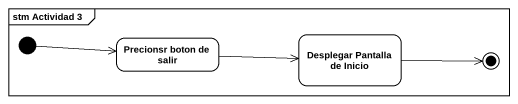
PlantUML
@startuml
mainframe stm Actividad 3
hide empty description
state "Precionsr boton de salir" as Precionsr_boton_de_salir
state "Desplegar Pantalla de Inicio" as Desplegar_Pantalla_de_Inicio
[*] -right-> Precionsr_boton_de_salir
Precionsr_boton_de_salir -right-> Desplegar_Pantalla_de_Inicio
Desplegar_Pantalla_de_Inicio -right-> [*]
@enduml
